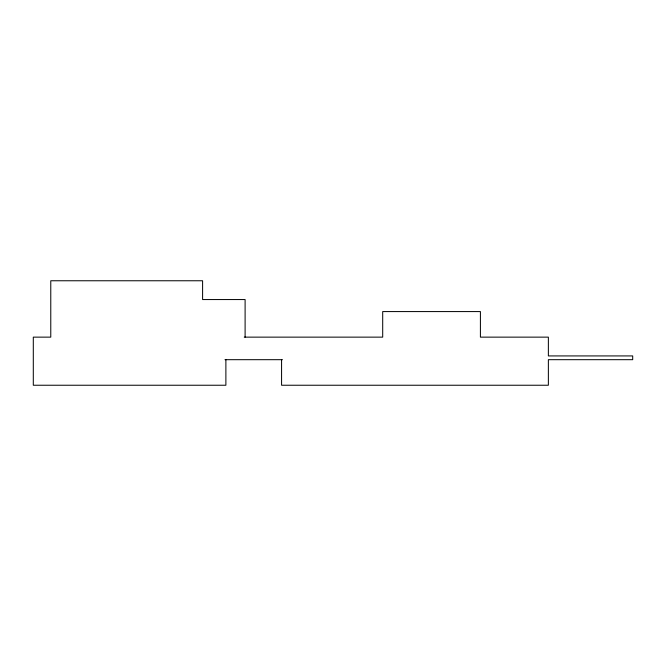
<?xml version="1.0" encoding="UTF-8"?>
<svg xmlns="http://www.w3.org/2000/svg" width="666" height="666" viewBox="0 0 666 666"><rect width="100%" height="100%" fill="white"/><g stroke="black" fill="none" stroke-linecap="round" stroke-linejoin="round"><path stroke-width="1" d="M244.255 337.138L382.7 337.138L382.7 311.58L480.411 311.58L480.411 337.138L548.368 337.138L548.368 355.927L632.7 355.927L632.7 359.682L548.368 359.682L548.368 385.239L281.576 385.239L281.576 359.682M224.991 359.682L282.467 359.682M245.105 337.138L245.105 299.55L202.597 299.55L202.597 280.761L50.774 280.761L50.774 337.138L33.3 337.138L33.3 385.239L225.882 385.239L225.882 359.682"/></g></svg>
